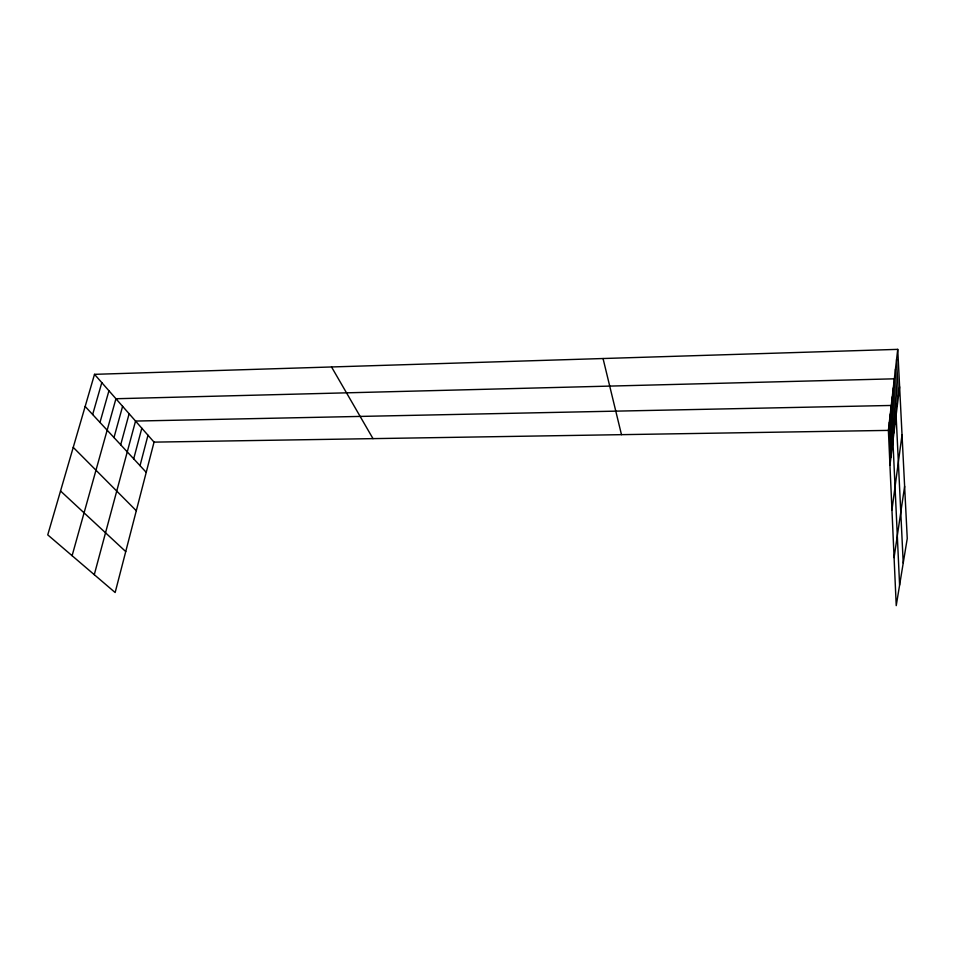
<?xml version="1.0" encoding="UTF-8"?>
<svg xmlns="http://www.w3.org/2000/svg" width="955" height="955" viewBox="0 0 955 955"><rect width="100%" height="100%" fill="white"/><g stroke="black" fill="none" stroke-linecap="round" stroke-linejoin="round"><path stroke-width="1.43" d="M897.736 349.363L907.25 538.513L896.232 605.637L888.389 430.395L897.736 349.363L94.509 374.336L47.75 534.872L115.149 592.53L154.042 442.129L94.509 374.336M889.953 465.324L899.622 386.835M891.946 509.91L902.033 434.823M894.083 557.589L904.624 486.358M140.027 465.646L147.989 435.229M133.7 458.83L141.817 428.21M94.282 574.671L135.538 421.06L891.266 405.457L899.598 585.093M120.688 444.791L129.128 413.754M113.991 437.557L122.598 406.329M72.103 555.703L115.937 398.736L894.346 378.813L903.227 563.032M99.977 422.432L108.942 390.774M92.647 414.53L101.803 382.645M154.042 442.129L888.389 430.395M60.535 490.989L125.738 551.584M73.237 447.358L136.302 510.746M85.162 406.448L146.222 472.343M331.54 366.971L372.999 438.632M603.047 358.531L621.478 434.656M896.578 359.414L898.416 396.576M895.444 369.227L897.246 406.09M893.295 387.897L895.026 424.187M892.268 396.767L893.964 432.782M890.287 413.945L891.91 449.411M889.332 422.253L890.92 457.457"/></g></svg>
